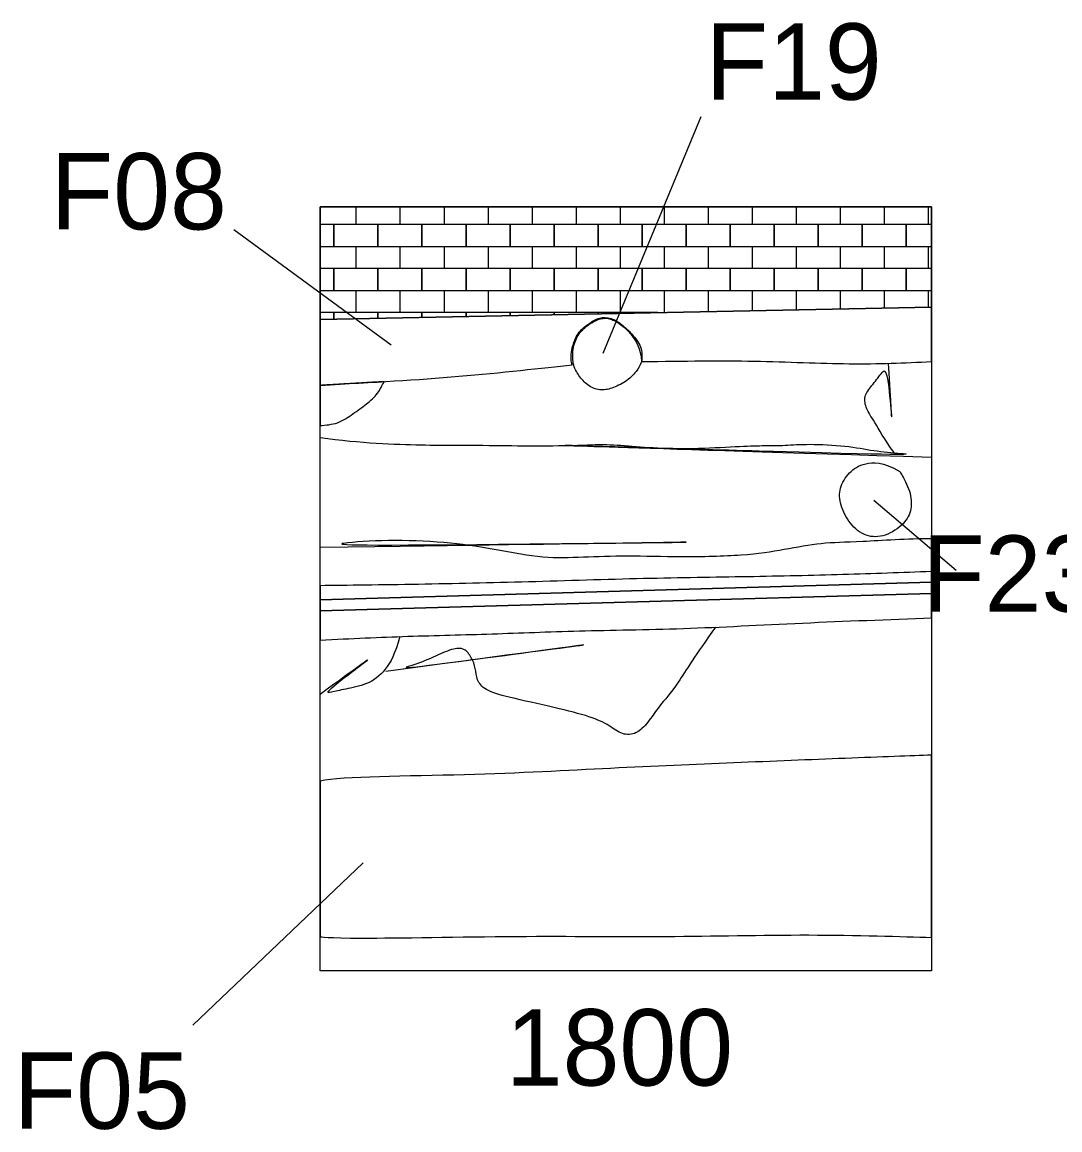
# Model space of a CAD drawing. Extents: x -756 to -644, y -309 to -230.
# Drawn here: x -723.9 to -710.32, y -244.58 to -230.08 of the extents above; entities that cross this region are included whole.
import ezdxf

# ---------------------------------------------------------------- set-up
doc = ezdxf.new("R2010")
doc.units = 0
for name, color, linetype in [('Brick', 7, 'Continuous'), ('Builder Trench', 7, 'Continuous'), ('Feature Numbers', 7, 'Continuous'), ('Other Features', 7, 'Continuous'), ('Posthole', 7, 'Continuous'), ('Quadrat Boundaries', 7, 'Continuous'), ('Quadrat Labels Large', 7, 'Continuous'), ('South Dependency Paving', 7, 'Continuous'), ('Utility Pipe', 7, 'Continuous'), ('Utility Trench', 7, 'Continuous')]:
    doc.layers.add(name, color=color, linetype=linetype)

msp = doc.modelspace()

# ---------------------------------------------------------------- linework, layer by layer
at = {"layer": 'Brick'}
for p, q in [((-719.53, -232.5), (-719.53, -232.732)), ((-718.954, -232.5), (-718.954, -232.732)), ((-718.378, -232.5), (-718.378, -232.732)), ((-717.802, -232.5), (-717.802, -232.732)), ((-717.226, -232.5), (-717.226, -232.732)), ((-716.65, -232.5), (-716.65, -232.732)), ((-716.074, -232.5), (-716.074, -232.732)), ((-715.498, -232.5), (-715.498, -232.732)), ((-714.922, -232.5), (-714.922, -232.732)), ((-714.346, -232.5), (-714.346, -232.732)), ((-713.77, -232.5), (-713.77, -232.732)), ((-713.194, -232.5), (-713.194, -232.732)), ((-712.618, -232.5), (-712.618, -232.732)), ((-712.042, -232.5), (-712.042, -232.732)), ((-719.53, -233.02), (-719.53, -233.308)), ((-718.954, -233.02), (-718.954, -233.308)), ((-718.378, -233.02), (-718.378, -233.308)), ((-717.802, -233.02), (-717.802, -233.308)), ((-717.226, -233.02), (-717.226, -233.308)), ((-716.65, -233.02), (-716.65, -233.308)), ((-716.074, -233.02), (-716.074, -233.308)), ((-715.498, -233.02), (-715.498, -233.308)), ((-714.922, -233.02), (-714.922, -233.308)), ((-714.346, -233.02), (-714.346, -233.308)), ((-713.77, -233.02), (-713.77, -233.308)), ((-713.194, -233.02), (-713.194, -233.308)), ((-712.618, -233.02), (-712.618, -233.308)), ((-712.33, -233.02), (-712, -233.02)), ((-712.042, -233.02), (-712.042, -233.308)), ((-719.53, -233.596), (-719.53, -233.884)), ((-718.954, -233.596), (-718.954, -233.884)), ((-718.378, -233.596), (-718.378, -233.884)), ((-717.802, -233.596), (-717.802, -233.884)), ((-717.226, -233.596), (-717.226, -233.884)), ((-716.65, -233.596), (-716.65, -233.884)), ((-716.074, -233.596), (-716.074, -233.884)), ((-715.498, -233.596), (-715.498, -233.883)), ((-714.922, -233.596), (-714.922, -233.871)), ((-714.346, -233.596), (-714.346, -233.859)), ((-713.77, -233.596), (-713.77, -233.848)), ((-713.194, -233.596), (-713.194, -233.836)), ((-712.618, -233.596), (-712.618, -233.824)), ((-712.33, -233.596), (-712, -233.596)), ((-712.042, -233.596), (-712.042, -233.813))]:
    msp.add_line(p, q, dxfattribs=at)
for points in [[(-720, -233.02), (-719.818, -233.02), (-719.818, -232.732), (-720, -232.732)], [(-712, -232.732), (-712.33, -232.732), (-712.33, -233.02)], [(-720, -233.596), (-719.818, -233.596), (-719.818, -233.308), (-720, -233.308)], [(-712, -233.308), (-712.33, -233.308), (-712.33, -233.596)], [(-719.818, -233.97), (-719.818, -233.884), (-720, -233.884)], [(-719.242, -233.958), (-719.242, -233.884), (-719.818, -233.884), (-719.818, -233.97)], [(-718.666, -233.947), (-718.666, -233.884), (-719.242, -233.884), (-719.242, -233.958)], [(-718.09, -233.935), (-718.09, -233.884), (-718.666, -233.884), (-718.666, -233.947)], [(-717.514, -233.923), (-717.514, -233.884), (-718.09, -233.884), (-718.09, -233.935)], [(-716.938, -233.912), (-716.938, -233.884), (-717.514, -233.884), (-717.514, -233.923)], [(-716.362, -233.9), (-716.362, -233.884), (-716.938, -233.884), (-716.938, -233.912)], [(-715.786, -233.888), (-715.786, -233.884), (-716.362, -233.884), (-716.362, -233.9)], [(-715.578, -233.884), (-715.786, -233.884), (-715.786, -233.888)]]:
    msp.add_lwpolyline(points, dxfattribs=at)
for points in [[(-719.818, -233.02), (-719.242, -233.02), (-719.242, -232.732), (-719.818, -232.732)], [(-719.242, -233.02), (-718.666, -233.02), (-718.666, -232.732), (-719.242, -232.732)], [(-718.666, -233.02), (-718.09, -233.02), (-718.09, -232.732), (-718.666, -232.732)], [(-718.09, -233.02), (-717.514, -233.02), (-717.514, -232.732), (-718.09, -232.732)], [(-717.514, -233.02), (-716.938, -233.02), (-716.938, -232.732), (-717.514, -232.732)], [(-716.938, -233.02), (-716.362, -233.02), (-716.362, -232.732), (-716.938, -232.732)], [(-716.362, -233.02), (-715.786, -233.02), (-715.786, -232.732), (-716.362, -232.732)], [(-715.786, -233.02), (-715.21, -233.02), (-715.21, -232.732), (-715.786, -232.732)], [(-715.21, -233.02), (-714.634, -233.02), (-714.634, -232.732), (-715.21, -232.732)], [(-714.634, -233.02), (-714.058, -233.02), (-714.058, -232.732), (-714.634, -232.732)], [(-714.058, -233.02), (-713.482, -233.02), (-713.482, -232.732), (-714.058, -232.732)], [(-713.482, -233.02), (-712.906, -233.02), (-712.906, -232.732), (-713.482, -232.732)], [(-712.906, -233.02), (-712.33, -233.02), (-712.33, -232.732), (-712.906, -232.732)], [(-719.818, -233.596), (-719.242, -233.596), (-719.242, -233.308), (-719.818, -233.308)], [(-719.242, -233.596), (-718.666, -233.596), (-718.666, -233.308), (-719.242, -233.308)], [(-718.666, -233.596), (-718.09, -233.596), (-718.09, -233.308), (-718.666, -233.308)], [(-718.09, -233.596), (-717.514, -233.596), (-717.514, -233.308), (-718.09, -233.308)], [(-717.514, -233.596), (-716.938, -233.596), (-716.938, -233.308), (-717.514, -233.308)], [(-716.938, -233.596), (-716.362, -233.596), (-716.362, -233.308), (-716.938, -233.308)], [(-716.362, -233.596), (-715.786, -233.596), (-715.786, -233.308), (-716.362, -233.308)], [(-715.786, -233.596), (-715.21, -233.596), (-715.21, -233.308), (-715.786, -233.308)], [(-715.21, -233.596), (-714.634, -233.596), (-714.634, -233.308), (-715.21, -233.308)], [(-714.634, -233.596), (-714.058, -233.596), (-714.058, -233.308), (-714.634, -233.308)], [(-714.058, -233.596), (-713.482, -233.596), (-713.482, -233.308), (-714.058, -233.308)], [(-713.482, -233.596), (-712.906, -233.596), (-712.906, -233.308), (-713.482, -233.308)], [(-712.906, -233.596), (-712.33, -233.596), (-712.33, -233.308), (-712.906, -233.308)]]:
    msp.add_lwpolyline(points, close=True, dxfattribs=at)
at = {"layer": 'Builder Trench'}
msp.add_lwpolyline([(-712, -234.526), (-712, -233.812), (-720, -233.973), (-720, -234.837)], dxfattribs=at)
for points in [[(-716.701, -234.567), (-716.726, -234.494), (-716.705, -234.342), (-716.636, -234.148), (-716.488, -234.031), (-716.347, -233.94), (-716.188, -233.952), (-716.054, -234.032), (-715.918, -234.164), (-715.787, -234.324), (-715.782, -234.469), (-715.794, -234.526)], [(-720, -234.837), (-719.283, -234.796), (-718.181, -234.734), (-717.084, -234.61), (-716.701, -234.567)], [(-715.794, -234.526), (-715.216, -234.518), (-714.302, -234.505), (-713.037, -234.573), (-712.351, -234.542), (-712, -234.526)]]:
    msp.add_open_spline(points, degree=3, dxfattribs=at)
at = {"layer": 'Feature Numbers'}
for p, q in [((-715.016, -231.32), (-716.301, -234.419)), ((-721.127, -232.796), (-719.068, -234.308)), ((-711.677, -237.263), (-712.752, -236.345)), ((-721.663, -243.213), (-719.435, -241.09))]:
    msp.add_line(p, q, dxfattribs=at)
at = {"layer": 'Other Features'}
msp.add_lwpolyline([(-720, -234.837), (-720, -235.363)], dxfattribs=at)
for points, degree in [([(-712.489, -235.717), (-712.616, -235.54), (-712.762, -235.283), (-712.854, -235.149), (-712.891, -234.978), (-712.781, -234.844), (-712.653, -234.679), (-712.561, -234.549), (-712.489, -235.717), (-712.561, -234.549)], 3), ([(-719.163, -234.788), (-719.442, -234.805), (-719.721, -234.821), (-720, -234.837)], 2), ([(-720, -235.363), (-719.922, -235.357), (-719.765, -235.346), (-719.568, -235.209), (-719.389, -235.082), (-719.238, -234.946), (-719.186, -234.837), (-719.163, -234.788)], 3), ([(-720, -235.521), (-719.454, -235.594), (-718.594, -235.625), (-717.832, -235.619), (-717.289, -235.631), (-716.606, -235.625), (-716.392, -235.607), (-716.026, -235.619), (-715.599, -235.662), (-715.056, -235.668), (-714.458, -235.631), (-714.178, -235.625), (-713.922, -235.625), (-713.623, -235.601), (-713.104, -235.625), (-712.75, -235.698), (-712.403, -235.723), (-712, -235.777), (-720, -235.521), (-712, -235.777)], 3), ([(-712.413, -235.963), (-712.638, -235.837), (-712.891, -235.844), (-713.08, -235.97), (-713.214, -236.181), (-713.2, -236.398), (-713.073, -236.658), (-712.863, -236.826), (-712.603, -236.826), (-712.343, -236.651), (-712.252, -236.461), (-712.266, -236.23), (-712.413, -235.963), (-712.413, -235.963), (-712.413, -235.963)], 3), ([(-712, -236.845), (-712.311, -236.845), (-712.994, -236.894), (-713.433, -236.894), (-713.922, -236.991), (-714.434, -237.071), (-715.282, -237.089), (-716.002, -237.065), (-716.563, -237.089), (-717.069, -237.107), (-717.673, -236.991), (-718.265, -236.894), (-719.034, -236.857), (-719.699, -236.894), (-720, -236.961), (-712, -236.845), (-720, -236.961)], 3), ([(-714.824, -238.003), (-715.087, -238.364), (-715.337, -238.785), (-715.569, -239.041), (-715.709, -239.255), (-715.855, -239.407), (-716.051, -239.419), (-716.203, -239.291), (-716.447, -239.175), (-716.905, -239.059), (-717.576, -238.913), (-717.85, -238.828), (-717.954, -238.693), (-717.96, -238.541), (-718.015, -238.401), (-718.106, -238.273), (-718.265, -238.279), (-718.515, -238.395), (-718.802, -238.517), (-719.138, -238.584), (-714.824, -238.003), (-719.138, -238.584)], 3), ([(-718.956, -238.126), (-719.015, -238.346), (-719.137, -238.584), (-719.381, -238.761), (-719.686, -238.815), (-719.857, -238.858), (-720, -238.883), (-718.956, -238.126), (-720, -238.883)], 3)]:
    msp.add_open_spline(points, degree=degree, dxfattribs=at)
at = {"layer": 'Posthole'}
msp.add_open_spline([(-715.794, -234.526), (-715.802, -234.352), (-715.931, -234.156), (-716.068, -234.03), (-716.201, -233.96), (-716.324, -233.952), (-716.487, -234.034), (-716.62, -234.156), (-716.694, -234.33), (-716.701, -234.567), (-716.616, -234.707), (-716.505, -234.844), (-716.338, -234.911), (-716.187, -234.882), (-715.998, -234.796), (-715.85, -234.656), (-715.794, -234.526), (-715.794, -234.526), (-715.794, -234.526)], degree=3, dxfattribs=at)
at = {"layer": 'Quadrat Boundaries'}
for p, q in [((-720, -242.5), (-720, -232.5)), ((-720, -232.5), (-712, -232.5)), ((-712, -232.5), (-712, -242.5)), ((-712, -242.5), (-720, -242.5))]:
    msp.add_line(p, q, dxfattribs=at)
at = {"layer": 'South Dependency Paving'}
for p, q in [((-720, -232.5), (-720, -233.973)), ((-712, -232.5), (-720, -232.5)), ((-712, -233.812), (-712, -232.5)), ((-720, -233.973), (-712, -233.812))]:
    msp.add_line(p, q, dxfattribs=at)
at = {"layer": 'Utility Pipe'}
msp.add_lwpolyline([(-712, -237.414), (-720, -237.645), (-720, -237.787), (-712, -237.56), (-712, -237.414)], dxfattribs=at)
at = {"layer": 'Utility Trench'}
for points in [[(-720, -237.645), (-712, -237.414), (-712, -237.275)], [(-720, -237.46), (-720, -237.645)], [(-712, -237.882), (-712, -237.56), (-720, -237.787), (-720, -238.172)], [(-712, -242.065), (-712, -239.677)], [(-720, -240.017), (-720, -242.054)]]:
    msp.add_lwpolyline(points, dxfattribs=at)
for points in [[(-712, -237.275), (-712.383, -237.289), (-713.14, -237.317), (-714.39, -237.345), (-715.731, -237.362), (-717.296, -237.413), (-718.713, -237.445), (-719.656, -237.456), (-720, -237.46)], [(-720, -238.172), (-719.585, -238.152), (-718.855, -238.118), (-717.745, -238.095), (-716.655, -238.046), (-715.273, -238.032), (-713.717, -237.945), (-712.555, -237.902), (-712, -237.882)], [(-712, -239.677), (-712.25, -239.687), (-713.092, -239.718), (-714.567, -239.779), (-716.158, -239.845), (-717.986, -239.951), (-719.706, -239.957), (-720, -240.017)], [(-720, -242.054), (-720, -242.054), (-719.814, -242.092), (-717.329, -242.038), (-715.478, -242.065), (-713.596, -242.015), (-712.374, -242.053), (-712, -242.065)]]:
    msp.add_open_spline(points, degree=3, dxfattribs=at)

# ---------------------------------------------------------------- texts
at = {"layer": 'Feature Numbers'}
for s, p in [('F19', (-714.954, -231.097)), ('F08', (-723.524, -232.796)), ('F23', (-712.12, -237.802)), ('F05', (-724.008, -244.57))]:
    msp.add_text(s, height=1, dxfattribs=at).set_placement(p)
at = {"layer": 'Quadrat Labels Large'}
msp.add_text('1800', height=1, dxfattribs=at).set_placement((-717.57, -244.004))

doc.saveas('drawing.dxf')
